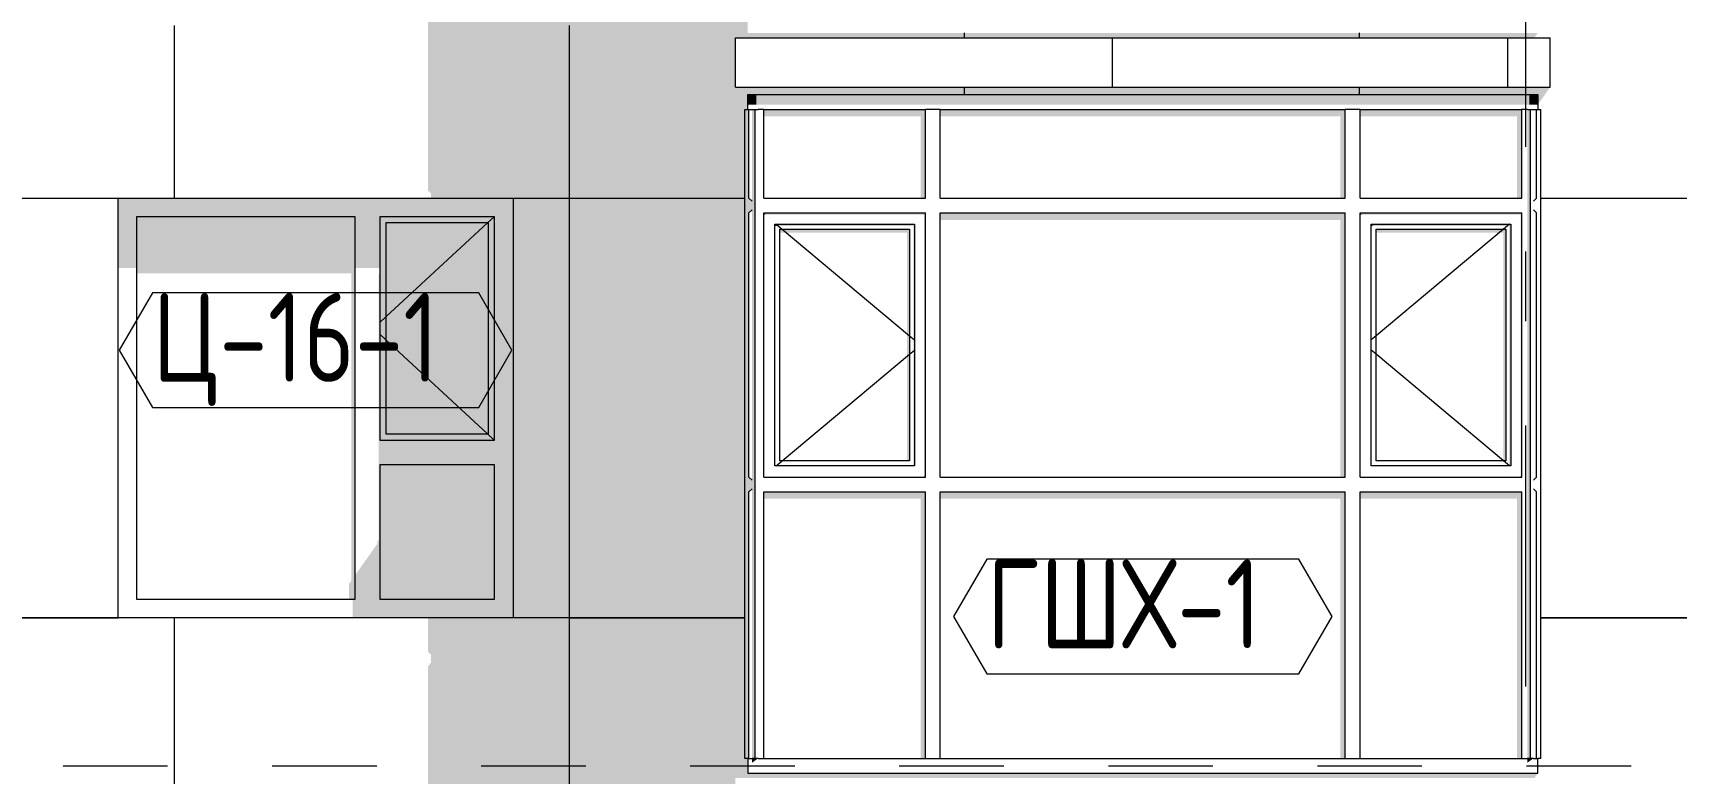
# Model space of a CAD drawing. Header units: millimetres. Extents: x 18162 to 7085488, y 72188 to 247925.
# Drawn here: x 5823964 to 5830619, y 133354 to 136354 of the extents above; entities that cross this region are included whole.
import ezdxf
from ezdxf.enums import TextEntityAlignment as Align

# ---------------------------------------------------------------- set-up
doc = ezdxf.new("R2010")
doc.units = ezdxf.units.MM
doc.header["$MEASUREMENT"] = 0
doc.linetypes.add('Dashed', pattern=[423.333333, 211.666667, -211.666667])
doc.linetypes.add('Double Dashed', pattern=[1093.611073, 529.166651, -211.666656, 141.111112, -211.666656])
for name, color, linetype in [('Archicad Windows', 7, 'Continuous'), ('Finish - Wall', 7, 'Continuous'), ('Structural - Bearing', 7, 'Continuous'), ('Structural - Grid', 7, 'Continuous')]:
    doc.layers.add(name, color=color, linetype=linetype)
doc.styles.add('GENERATED_STYLE_3', font='', dxfattribs={"width": 0.8})
doc.styles.get('GENERATED_STYLE_3').set_extended_font_data('ISOCPEUR MON')
doc.dimstyles.new('GENERATED_STYLE__19', dxfattribs={"dimtxt": 440.00001, "dimasz": 228, "dimexe": 0.18, "dimexo": 31028.935828, "dimgap": 0, "dimtad": 1, "dimdec": 0, "dimzin": 0, "dimdsep": 46, "dimtxsty": 'GENERATED_STYLE_3', "dimblk": 'ARROWHEAD_2', "dimblk1": 'ARROWHEAD_2', "dimblk2": 'ARROWHEAD_2', "dimcen": 0.09, "dimclrd": 13, "dimclre": 13, "dimclrt": 13, "dimadec": 0, "dimazin": 0, "dimtfac": 1, "dimtdec": 4, "dimtmove": 0, "dimatfit": 3, "dimfxl": 1, "dimtolj": 1, "dimtzin": 0, "dimarcsym": 0})

# ---------------------------------------------------------------- blocks, each defined once
blk = doc.blocks.new('*X2377', base_point=(5785635.3, 106384.1))
at = {"layer": 'Structural - Bearing', "color": 8, "linetype": 'Continuous', "lineweight": 13}
for p, q in [((5824535.3, 136284.1), (5824535.3, 135684.1)), ((5826135.3, 136284.1), (5826135.3, 133984.1)), ((5827735.3, 136134.1), (5827735.3, 136104.1)), ((5829335.3, 136134.1), (5829335.3, 136104.1)), ((5822935.3, 135684.1), (5824035.3, 135684.1)), ((5824035.3, 135684.1), (5824308.8, 135684.1)), ((5825908.8, 135684.1), (5826135.3, 135684.1)), ((5826135.3, 135684.1), (5826846.4, 135684.1)), ((5830071.2, 135684.1), (5830435.3, 135684.1)), ((5830435.3, 135684.1), (5830808.8, 135684.1)), ((5822935.3, 133984.1), (5824035.3, 133984.1)), ((5824035.3, 133984.1), (5822935.3, 133984.1)), ((5824308.8, 133984.1), (5824035.3, 133984.1)), ((5824035.3, 133984.1), (5824308.8, 133984.1)), ((5824535.3, 133984.1), (5824535.3, 133384.1)), ((5826135.3, 133984.1), (5825908.8, 133984.1)), ((5826135.3, 133984.1), (5826846.4, 133984.1)), ((5826135.3, 133984.1), (5826135.3, 133384.1)), ((5826846.4, 133984.1), (5826135.3, 133984.1)), ((5830071.2, 133984.1), (5830435.3, 133984.1)), ((5830435.3, 133984.1), (5830071.2, 133984.1)), ((5830808.8, 133984.1), (5830435.3, 133984.1)), ((5830435.3, 133984.1), (5830808.8, 133984.1)), ((5824535.3, 133384.1), (5824535.3, 133284.1)), ((5826135.3, 133384.1), (5826135.3, 133284.1))]:
    blk.add_line(p, q, dxfattribs=at)
blk = doc.blocks.new('*X2387', base_point=(5785635.3, 106384.1))
at = {"layer": 'Structural - Bearing', "color": 8, "linetype": 'Continuous', "lineweight": 13}
for p, q in [((5824535.3, 136384.1), (5824535.3, 136284.1)), ((5826135.3, 136384.1), (5826135.3, 136284.1)), ((5827735.3, 136354.1), (5827735.3, 136334.1)), ((5829335.3, 136354.1), (5829335.3, 136334.1))]:
    blk.add_line(p, q, dxfattribs=at)
blk = doc.blocks.new('*X2388', base_point=(5785635.3, 106384.1))
at = {"layer": 'Structural - Bearing', "color": 7, "linetype": 'Continuous', "lineweight": 9}
for p, q in [((5828335.3, 136334.1), (5828335.3, 136134.1)), ((5829935.3, 136334.1), (5829935.3, 136134.1))]:
    blk.add_line(p, q, dxfattribs=at)
blk = doc.blocks.new('*D2610', base_point=(5785635.3, 106384.1))
at = {"color": 12, "linetype": 'Continuous', "lineweight": 35}
for p, q in [((5838328.4, 133420.7), (5838628.4, 133247.5)), ((5838328.4, 133220.7), (5838628.4, 133047.5))]:
    blk.add_line(p, q, dxfattribs=at)
at = {"color": 13, "linetype": 'Continuous', "lineweight": 13}
for p, q in [((5838703.4, 133334.1), (5837187.8, 133334.1)), ((5838478.4, 133134.1), (5838478.4, 133334.1)), ((5838703.4, 133134.1), (5837187.8, 133134.1))]:
    blk.add_line(p, q, dxfattribs=at)
blk = doc.blocks.new('ARROWHEAD_2')
at = {"color": 0, "linetype": 'Continuous', "lineweight": 0}
for p, q in [((-0.378, -0.655), (0.378, 0.655)), ((0, 0), (-1, 0))]:
    blk.add_line(p, q, dxfattribs=at)
blk = doc.blocks.new('*D2611', base_point=(5785635.3, 106384.1))
at = {"color": 12, "linetype": 'Continuous', "lineweight": 35}
for p, q in [((5838328.4, 136220.7), (5838628.4, 136047.5)), ((5838328.4, 133420.7), (5838628.4, 133247.5))]:
    blk.add_line(p, q, dxfattribs=at)
at = {"color": 13, "linetype": 'Continuous', "lineweight": 13}
for p, q in [((5838703.4, 136134.1), (5837187.8, 136134.1)), ((5838478.4, 133334.1), (5838478.4, 136134.1)), ((5838703.4, 133334.1), (5837187.8, 133334.1))]:
    blk.add_line(p, q, dxfattribs=at)
at = {"color": 13, "lineweight": 13, "char_height": 440, "attachment_point": 7, "rotation": 90, "style": 'GENERATED_STYLE_3'}
for s, insert in [('\\A1;{\\pql;\\fISOCPEUR MON|b0|i0|c0|p0;\\W0.800000;2,800}', (5838605.9, 134549.6)), ('\\A1;{\\pql;\\fISOCPEUR MON|b0|i0|c0|p0;\\W0.800000;200}', (5838518.1, 133420.8))]:
    blk.add_mtext(s, dxfattribs=dict(at, insert=insert))
blk = doc.blocks.new('*D2612', base_point=(5785635.3, 106384.1))
at = {"color": 12, "linetype": 'Continuous', "lineweight": 35}
for p, q in [((5838328.4, 136420.7), (5838628.4, 136247.5)), ((5838328.4, 136220.7), (5838628.4, 136047.5))]:
    blk.add_line(p, q, dxfattribs=at)
at = {"color": 13, "linetype": 'Continuous', "lineweight": 13}
for p, q in [((5838703.4, 136334.1), (5837187.8, 136334.1)), ((5838478.4, 136134.1), (5838478.4, 136334.1)), ((5838703.4, 136134.1), (5837187.8, 136134.1))]:
    blk.add_line(p, q, dxfattribs=at)
blk = doc.blocks.new('*D2613', base_point=(5785635.3, 106384.1))
at = {"color": 12, "linetype": 'Continuous', "lineweight": 35}
for p, q in [((5838328.4, 139220.7), (5838628.4, 139047.5)), ((5838328.4, 136420.7), (5838628.4, 136247.5))]:
    blk.add_line(p, q, dxfattribs=at)
at = {"color": 13, "linetype": 'Continuous', "lineweight": 13}
for p, q in [((5838703.4, 139134.1), (5837187.8, 139134.1)), ((5838478.4, 136334.1), (5838478.4, 139134.1)), ((5838703.4, 136334.1), (5837187.8, 136334.1))]:
    blk.add_line(p, q, dxfattribs=at)
at = {"color": 13, "lineweight": 13, "char_height": 440, "attachment_point": 7, "rotation": 90, "style": 'GENERATED_STYLE_3'}
for s, insert in [('\\A1;{\\pql;\\fISOCPEUR MON|b0|i0|c0|p0;\\W0.800000;2,800}', (5838605.9, 137549.6)), ('\\A1;{\\pql;\\fISOCPEUR MON|b0|i0|c0|p0;\\W0.800000;200}', (5838518.1, 136420.8))]:
    blk.add_mtext(s, dxfattribs=dict(at, insert=insert))
blk = doc.blocks.new('Label_160_3', base_point=(5825108.8, 134834.1))
at = {"color": 13, "linetype": 'Continuous', "lineweight": 13, "flags": 128}
blk.add_lwpolyline([(5824313.7, 135068.3), (5824447.8, 134836.1), (5825769.9, 134836.1), (5825904, 135068.3), (5825769.9, 135300.6), (5824447.8, 135300.6)], close=True, dxfattribs=at)
at = {"color": 13, "lineweight": 13, "insert": (5824447.8, 135299.9), "char_height": 360, "attachment_point": 1, "style": 'GENERATED_STYLE_3'}
blk.add_mtext('\\A1;{\\pql;\\pt0,253000;\\fISOCPEUR MON|b0|i0|c0|p0;\\W0.800000;Ц-16-1\\fISOCPEUR MON|b0|i0|c0|p0;\\W0.800000;\\A1{\\H.66x;\\S^  ;}\\fISOCPEUR MON|b0|i0|c0|p0;\\W0.800000;\\fISOCPEUR MON|b0|i0|c0|p0;\\W0.800000;\\A1{\\H.66x;\\S^  ;}\\fISOCPEUR MON|b0|i0|c0|p0;\\W0.800000; \\fISOCPEUR MON|b0|i0|c0|p0;\\W0.800000;\\fISOCPEUR MON|b0|i0|c0|p0;\\W0.800000;\\fISOCPEUR MON|b0|i0|c0|p0;\\W0.800000;\\fISOCPEUR MON|b0|i0|c0|p0;\\W0.800000;\\fISOCPEUR MON|b0|i0|c0|p0;\\W0.800000;\\fISOCPEUR MON|b0|i0|c0|p0;\\W0.800000;\\fISOCPEUR MON|b0|i0|c0|p0;\\W0.800000;\\fISOCPEUR MON|b0|i0|c0|p0;\\W0.800000;\\fISOCPEUR MON|b0|i0|c0|p0;\\W0.800000;\\fISOCPEUR MON|b0|i0|c0|p0;\\W0.800000;\\fISOCPEUR MON|b0|i0|c0|p0;\\W0.800000;\\fISOCPEUR MON|b0|i0|c0|p0;\\W0.800000;\\fISOCPEUR MON|b0|i0|c0|p0;\\W0.800000;\\fISOCPEUR MON|b0|i0|c0|p0;\\W0.800000;\\fISOCPEUR MON|b0|i0|c0|p0;\\W0.800000;\\fISOCPEUR MON|b0|i0|c0|p0;\\W0.800000;\\fISOCPEUR MON|b0|i0|c0|p0;\\W0.800000;\\fISOCPEUR MON|b0|i0|c0|p0;\\W0.800000;\\fISOCPEUR MON|b0|i0|c0|p0;\\W0.800000;\\fISOCPEUR MON|b0|i0|c0|p0;\\W0.800000;\\fISOCPEUR MON|b0|i0|c0|p0;\\W0.800000;\\fISOCPEUR MON|b0|i0|c0|p0;\\W0.800000;\\fISOCPEUR MON|b0|i0|c0|p0;\\W0.800000;\\fISOCPEUR MON|b0|i0|c0|p0;\\W0.800000;\\fISOCPEUR MON|b0|i0|c0|p0;\\W0.800000;\\fISOCPEUR MON|b0|i0|c0|p0;\\W0.800000;\\fISOCPEUR MON|b0|i0|c0|p0;\\W0.800000;\\fISOCPEUR MON|b0|i0|c0|p0;\\W0.800000;\\fISOCPEUR MON|b0|i0|c0|p0;\\W0.800000;\\fISOCPEUR MON|b0|i0|c0|p0;\\W0.800000;\\fISOCPEUR MON|b0|i0|c0|p0;\\W0.800000;\\fISOCPEUR MON|b0|i0|c0|p0;\\W0.800000;\\fISOCPEUR MON|b0|i0|c0|p0;\\W0.800000;\\fISOCPEUR MON|b0|i0|c0|p0;\\W0.800000;\\fISOCPEUR MON|b0|i0|c0|p0;\\W0.800000;\\fISOCPEUR MON|b0|i0|c0|p0;\\W0.800000;\\fISOCPEUR MON|b0|i0|c0|p0;\\W0.800000;\\fISOCPEUR MON|b0|i0|c0|p0;\\W0.800000;\\fISOCPEUR MON|b0|i0|c0|p0;\\W0.800000;\\fISOCPEUR MON|b0|i0|c0|p0;\\W0.800000;\\fISOCPEUR MON|b0|i0|c0|p0;\\W0.800000;\\fISOCPEUR MON|b0|i0|c0|p0;\\W0.800000;\\fISOCPEUR MON|b0|i0|c0|p0;\\W0.800000;}', dxfattribs=at)
blk = doc.blocks.new('Label_225_3', base_point=(5828458.8, 133754.1))
at = {"color": 13, "linetype": 'Continuous', "lineweight": 13, "flags": 128}
blk.add_lwpolyline([(5827692.4, 133988.3), (5827826.5, 133756.1), (5829091.1, 133756.1), (5829225.2, 133988.3), (5829091.1, 134220.6), (5827826.5, 134220.6)], close=True, dxfattribs=at)
at = {"color": 13, "lineweight": 13, "insert": (5827826.5, 134219.9), "char_height": 360, "attachment_point": 1, "style": 'GENERATED_STYLE_3'}
blk.add_mtext('\\A1;{\\pql;\\pt0,253000;\\fISOCPEUR MON|b0|i0|c0|p0;\\W0.800000;ГШХ-1\\fISOCPEUR MON|b0|i0|c0|p0;\\W0.800000;\\A1{\\H.66x;\\S^  ;}\\fISOCPEUR MON|b0|i0|c0|p0;\\W0.800000;\\fISOCPEUR MON|b0|i0|c0|p0;\\W0.800000;\\A1{\\H.66x;\\S^  ;}\\fISOCPEUR MON|b0|i0|c0|p0;\\W0.800000; \\fISOCPEUR MON|b0|i0|c0|p0;\\W0.800000;\\fISOCPEUR MON|b0|i0|c0|p0;\\W0.800000;\\fISOCPEUR MON|b0|i0|c0|p0;\\W0.800000;\\fISOCPEUR MON|b0|i0|c0|p0;\\W0.800000;\\fISOCPEUR MON|b0|i0|c0|p0;\\W0.800000;\\fISOCPEUR MON|b0|i0|c0|p0;\\W0.800000;\\fISOCPEUR MON|b0|i0|c0|p0;\\W0.800000;\\fISOCPEUR MON|b0|i0|c0|p0;\\W0.800000;\\fISOCPEUR MON|b0|i0|c0|p0;\\W0.800000;\\fISOCPEUR MON|b0|i0|c0|p0;\\W0.800000;\\fISOCPEUR MON|b0|i0|c0|p0;\\W0.800000;\\fISOCPEUR MON|b0|i0|c0|p0;\\W0.800000;\\fISOCPEUR MON|b0|i0|c0|p0;\\W0.800000;\\fISOCPEUR MON|b0|i0|c0|p0;\\W0.800000;\\fISOCPEUR MON|b0|i0|c0|p0;\\W0.800000;\\fISOCPEUR MON|b0|i0|c0|p0;\\W0.800000;\\fISOCPEUR MON|b0|i0|c0|p0;\\W0.800000;\\fISOCPEUR MON|b0|i0|c0|p0;\\W0.800000;\\fISOCPEUR MON|b0|i0|c0|p0;\\W0.800000;\\fISOCPEUR MON|b0|i0|c0|p0;\\W0.800000;\\fISOCPEUR MON|b0|i0|c0|p0;\\W0.800000;\\fISOCPEUR MON|b0|i0|c0|p0;\\W0.800000;\\fISOCPEUR MON|b0|i0|c0|p0;\\W0.800000;\\fISOCPEUR MON|b0|i0|c0|p0;\\W0.800000;\\fISOCPEUR MON|b0|i0|c0|p0;\\W0.800000;\\fISOCPEUR MON|b0|i0|c0|p0;\\W0.800000;\\fISOCPEUR MON|b0|i0|c0|p0;\\W0.800000;\\fISOCPEUR MON|b0|i0|c0|p0;\\W0.800000;\\fISOCPEUR MON|b0|i0|c0|p0;\\W0.800000;\\fISOCPEUR MON|b0|i0|c0|p0;\\W0.800000;\\fISOCPEUR MON|b0|i0|c0|p0;\\W0.800000;\\fISOCPEUR MON|b0|i0|c0|p0;\\W0.800000;\\fISOCPEUR MON|b0|i0|c0|p0;\\W0.800000;\\fISOCPEUR MON|b0|i0|c0|p0;\\W0.800000;\\fISOCPEUR MON|b0|i0|c0|p0;\\W0.800000;\\fISOCPEUR MON|b0|i0|c0|p0;\\W0.800000;\\fISOCPEUR MON|b0|i0|c0|p0;\\W0.800000;\\fISOCPEUR MON|b0|i0|c0|p0;\\W0.800000;\\fISOCPEUR MON|b0|i0|c0|p0;\\W0.800000;\\fISOCPEUR MON|b0|i0|c0|p0;\\W0.800000;\\fISOCPEUR MON|b0|i0|c0|p0;\\W0.800000;\\fISOCPEUR MON|b0|i0|c0|p0;\\W0.800000;\\fISOCPEUR MON|b0|i0|c0|p0;\\W0.800000;}', dxfattribs=at)
blk = doc.blocks.new('Standard grid marker[378]_3', base_point=(5830008.8, 166384.1))
at = {"layer": 'Structural - Grid', "color": 13, "linetype": 'Double Dashed', "lineweight": 13, "ltscale": 2}
blk.add_line((5830008.8, 165384.1), (5830008.8, 100884.1), dxfattribs=at)
at = {"layer": 'Structural - Grid', "color": 13, "lineweight": 13, "style": 'GENERATED_STYLE_3'}
blk.add_attdef('AC_MarkerText_1', text='', height=500, rotation=360, dxfattribs=at).set_placement((5830008.8, 99534.1), align=Align.TOP_CENTER)

msp = doc.modelspace()

# ---------------------------------------------------------------- hatches: boundary and pattern name
at = {"layer": 'Archicad Windows', "linetype": 'Continuous', "lineweight": 0}
for points in [[(5825268.8, 135609.1), (5825368.8, 135609.1), (5825833.8, 135609.1), (5825908.8, 135609.1), (5825908.8, 135684.1), (5824308.8, 135684.1), (5824308.8, 135609.1), (5824383.8, 135609.1)], [(5824383.8, 135609.1), (5824308.8, 135609.1), (5824308.8, 135401.2), (5824383.8, 135401.2)], [(5825268.8, 135609.1), (5824383.8, 135609.1), (5824383.8, 135380), (5825253.8, 135380), (5825253.8, 134135), (5825243.8, 134120.8), (5825243.8, 134059.1), (5825268.8, 134059.1)], [(5825368.8, 135609.1), (5825268.8, 135609.1), (5825268.8, 135401.2), (5825368.8, 135401.2)], [(5825833.8, 135609.1), (5825368.8, 135609.1), (5825368.8, 135584.1), (5825393.8, 135584.1), (5825808.8, 135584.1), (5825833.8, 135584.1)], [(5825393.8, 135584.1), (5825368.8, 135584.1), (5825368.8, 134729.1), (5825393.8, 134729.1)], [(5825808.8, 134729.1), (5825808.8, 135584.1), (5825393.8, 135584.1), (5825393.8, 134729.1)], [(5825808.8, 134729.1), (5825833.8, 134729.1), (5825833.8, 135584.1), (5825808.8, 135584.1)], [(5825833.8, 134704.1), (5825833.8, 134604.1), (5825833.8, 134059.1), (5825908.8, 134059.1), (5825908.8, 135609.1), (5825833.8, 135609.1)], [(5825268.8, 134059.1), (5825368.8, 134059.1), (5825368.8, 135379.8), (5825363.8, 135372.7), (5825363.8, 134299.8), (5825358.8, 134292.7), (5825358.8, 134283.5), (5825268.8, 134156.2)], [(5825393.8, 134729.1), (5825368.8, 134729.1), (5825368.8, 134704.1), (5825833.8, 134704.1), (5825833.8, 134729.1), (5825808.8, 134729.1)], [(5825833.8, 134604.1), (5825833.8, 134704.1), (5825368.8, 134704.1), (5825368.8, 134604.1)], [(5825833.8, 134059.1), (5825833.8, 134604.1), (5825368.8, 134604.1), (5825368.8, 134059.1)], [(5825908.8, 134059.1), (5825258.8, 134059.1), (5825258.8, 133984.1), (5825908.8, 133984.1)]]:
    msp.add_hatch(color=49, dxfattribs=at).paths.add_polyline_path(points)
at = {"layer": 'Finish - Wall', "linetype": 'Continuous', "lineweight": 0}
for points in [[(5826858.8, 136104.1), (5826858.8, 136063.4), (5826893.8, 136063.4), (5826893.8, 136104.1)], [(5826893.8, 136104.1), (5826893.8, 136063.4), (5827608.8, 136063.4), (5827608.8, 136104.1)], [(5829308.8, 136104.1), (5827608.8, 136104.1), (5827608.8, 136063.4), (5829308.8, 136063.4)], [(5829308.8, 136063.4), (5830023.8, 136063.4), (5830023.8, 136104.1), (5829308.8, 136104.1)], [(5830058.8, 136104.1), (5830023.8, 136104.1), (5830023.8, 136063.4), (5830058.8, 136063.4)], [(5826846.4, 135654.1), (5826888.8, 135654.1), (5826888.8, 136044.1), (5826876.4, 136044.1), (5826876.4, 135671.5), (5826863.8, 135684.1), (5826863.8, 136044.1), (5826846.4, 136044.1)], [(5826923.8, 136044.1), (5826923.8, 136015.8), (5827558.8, 136015.8), (5827558.8, 135684.1), (5827578.8, 135684.1), (5827578.8, 136044.1)], [(5827638.8, 136044.1), (5827638.8, 136015.8), (5829258.8, 136015.8), (5829258.8, 135684.1), (5829278.8, 135684.1), (5829278.8, 136044.1)], [(5829338.8, 136015.8), (5829973.8, 136015.8), (5829973.8, 135684.1), (5829993.8, 135684.1), (5829993.8, 136044.1), (5829338.8, 136044.1)], [(5830016.4, 135654.1), (5830028.8, 135654.1), (5830028.8, 136044.1), (5830016.4, 136044.1)], [(5830053.8, 136044.1), (5830053.8, 136037), (5830058.8, 136044.1)], [(5830016.4, 134524.1), (5830028.8, 134524.1), (5830028.8, 135654.1), (5830016.4, 135654.1)], [(5830053.8, 135684.1), (5830041.2, 135671.5), (5830047.5, 135675.2)], [(5827578.8, 135624.1), (5826923.8, 135624.1), (5826930.9, 135617), (5827571.8, 135617)], [(5826930.9, 135617), (5826923.8, 135624.1), (5826923.8, 135617)], [(5826968.8, 135572), (5826975.9, 135572), (5826968.8, 135579.1)], [(5826968.8, 135579.1), (5826975.9, 135572), (5827526.8, 135572), (5827533.8, 135579.1)], [(5827533.8, 135579.1), (5827526.8, 135572), (5827528.8, 135572), (5827528.8, 134604.1), (5827533.8, 134599.1)], [(5827571.8, 135617), (5827573.8, 135617), (5827573.8, 134559.1), (5827578.8, 134554.1), (5827578.8, 135624.1)], [(5827638.8, 135624.1), (5827638.8, 135595.8), (5829258.8, 135595.8), (5829258.8, 134554.1), (5829278.8, 134554.1), (5829278.8, 135624.1)], [(5829993.8, 135624.1), (5829338.8, 135624.1), (5829345.9, 135617), (5829986.8, 135617)], [(5829338.8, 135624.1), (5829338.8, 135617), (5829345.9, 135617)], [(5829390.9, 135572), (5829383.8, 135579.1), (5829383.8, 135572)], [(5829383.8, 135579.1), (5829390.9, 135572), (5829941.8, 135572), (5829948.8, 135579.1)], [(5829941.8, 135572), (5829943.8, 135572), (5829943.8, 134604.1), (5829948.8, 134599.1), (5829948.8, 135579.1)], [(5829986.8, 135617), (5829988.8, 135617), (5829988.8, 134559.1), (5829993.8, 134554.1), (5829993.8, 135624.1)], [(5827513.8, 135559.1), (5826988.8, 135559.1), (5826988.8, 135544.9), (5827503.8, 135544.9), (5827503.8, 134619.1), (5827513.8, 134619.1)], [(5829928.8, 135559.1), (5829403.8, 135559.1), (5829403.8, 135544.9), (5829918.8, 135544.9), (5829918.8, 134619.1), (5829928.8, 134619.1)], [(5827528.8, 134599.1), (5827533.8, 134599.1), (5827528.8, 134604.1)], [(5829943.8, 134599.1), (5829948.8, 134599.1), (5829943.8, 134604.1)], [(5826846.4, 134524.1), (5826846.4, 133414.1), (5826863.8, 133414.1), (5826863.8, 134494.1), (5826876.4, 134506.6), (5826876.4, 133414.1), (5826888.8, 133414.1), (5826888.8, 134524.1)], [(5827573.8, 134554.1), (5827578.8, 134554.1), (5827573.8, 134559.1)], [(5829988.8, 134554.1), (5829993.8, 134554.1), (5829988.8, 134559.1)], [(5830016.4, 133414.1), (5830028.8, 133414.1), (5830028.8, 134524.1), (5830016.4, 134524.1)], [(5830053.8, 134554.1), (5830041.2, 134541.5), (5830047.5, 134545.2)], [(5826923.8, 134494.1), (5826923.8, 134465.8), (5827558.8, 134465.8), (5827558.8, 133414.1), (5827578.8, 133414.1), (5827578.8, 134494.1)], [(5829278.8, 134494.1), (5827638.8, 134494.1), (5827638.8, 134465.8), (5829258.8, 134465.8), (5829258.8, 133414.1), (5829278.8, 133414.1)], [(5829338.8, 134494.1), (5829338.8, 134465.8), (5829973.8, 134465.8), (5829973.8, 133414.1), (5829993.8, 133414.1), (5829993.8, 134494.1)], [(5826876.4, 133396.5), (5826893.8, 133408.8), (5826893.8, 133414.1), (5826876.4, 133414.1)], [(5826893.8, 133414.1), (5826893.8, 133408.8), (5826901.2, 133414.1)], [(5830016.4, 133396.5), (5830023.8, 133401.7), (5830023.8, 133414.1), (5830016.4, 133414.1)], [(5830041.2, 133414.1), (5830023.8, 133414.1), (5830023.8, 133401.7)]]:
    msp.add_hatch(color=49, dxfattribs=at).paths.add_polyline_path(points)
h = msp.add_hatch(color=49, dxfattribs=at)
h.paths.add_polyline_path([(5826846.4, 134524.1), (5826888.8, 134524.1), (5826888.8, 135654.1), (5826846.4, 135654.1)])
h.paths.add_polyline_path([(5826863.8, 135624.1), (5826876.4, 135636.6), (5826876.4, 134541.5), (5826863.8, 134554.1)], flags=0)
at = {"layer": 'Structural - Bearing', "linetype": 'Continuous', "lineweight": 0}
for points in [[(5825563.8, 138715.6), (5825576.4, 138703), (5825576.4, 138684.1), (5825908.8, 138684.1), (5825908.8, 136984.1), (5825563.8, 136984.1), (5825563.8, 136845.6), (5825576.4, 136833), (5825576.4, 136803.4), (5825563.8, 136785.6), (5825563.8, 136284.1), (5826808.8, 136284.1), (5826808.8, 136334.1), (5830044.7, 136334.1), (5830058.8, 136354.1), (5826858.8, 136354.1), (5826858.8, 136414.1), (5826846.4, 136414.1), (5826846.4, 139044.1), (5826858.8, 139044.1), (5826858.8, 139104.1), (5830058.8, 139104.1), (5830058.8, 139063.4), (5830108.8, 139134.1), (5826808.8, 139134.1), (5826808.8, 139284.1), (5825563.8, 139284.1)], [(5826808.8, 136284.1), (5825563.8, 136284.1), (5825563.8, 135715.6), (5825576.4, 135703), (5825576.4, 135684.1), (5825908.8, 135684.1), (5825908.8, 133984.1), (5825563.8, 133984.1), (5825563.8, 133845.6), (5825576.4, 133833), (5825576.4, 133803.4), (5825563.8, 133785.6), (5825563.8, 133284.1), (5826808.8, 133284.1), (5826808.8, 133334.1), (5830044.7, 133334.1), (5830058.8, 133354.1), (5826858.8, 133354.1), (5826858.8, 133414.1), (5826846.4, 133414.1), (5826846.4, 136044.1), (5826858.8, 136044.1), (5826858.8, 136104.1), (5830058.8, 136104.1), (5830058.8, 136063.4), (5830108.8, 136134.1), (5826808.8, 136134.1)]]:
    msp.add_hatch(color=49, dxfattribs=at).paths.add_polyline_path(points)

# ---------------------------------------------------------------- linework, layer by layer
at = {"color": 8, "linetype": 'Dashed', "lineweight": 13, "ltscale": 2}
msp.add_line((5800379.4, 133384.1), (5841359.8, 133384.1), dxfattribs=at)
at = {"layer": 'Archicad Windows', "color": 7, "linetype": 'Continuous', "lineweight": 13}
for p, q in [((5824308.8, 133984.1), (5824308.8, 135684.1)), ((5824308.8, 135684.1), (5825908.8, 135684.1)), ((5825908.8, 135684.1), (5825908.8, 133984.1)), ((5825908.8, 133984.1), (5824308.8, 133984.1))]:
    msp.add_line(p, q, dxfattribs=at)
at = {"layer": 'Archicad Windows', "color": 7, "linetype": 'Continuous', "lineweight": 9}
for p, q in [((5824383.8, 135609.1), (5824383.8, 134059.1)), ((5825268.8, 135609.1), (5824383.8, 135609.1)), ((5825268.8, 134059.1), (5825268.8, 135609.1)), ((5825368.8, 135609.1), (5825368.8, 134704.1)), ((5825833.8, 135609.1), (5825368.8, 135609.1)), ((5825393.8, 135584.1), (5825393.8, 134729.1)), ((5825808.8, 135584.1), (5825393.8, 135584.1)), ((5825804.9, 135584.1), (5825393.8, 135202.9)), ((5825831.9, 135609.1), (5825804.9, 135584.1)), ((5825808.8, 134729.1), (5825808.8, 135584.1)), ((5825833.8, 134704.1), (5825833.8, 135609.1)), ((5825393.8, 135202.9), (5825368.8, 135179.7)), ((5825393.8, 135110.2), (5825368.8, 135133.4)), ((5825804.9, 134729.1), (5825393.8, 135110.2)), ((5825368.8, 134704.1), (5825833.8, 134704.1)), ((5825393.8, 134729.1), (5825808.8, 134729.1)), ((5825831.9, 134704.1), (5825804.9, 134729.1)), ((5825368.8, 134604.1), (5825368.8, 134059.1)), ((5825833.8, 134604.1), (5825368.8, 134604.1)), ((5825833.8, 134059.1), (5825833.8, 134604.1)), ((5824383.8, 134059.1), (5825268.8, 134059.1)), ((5825368.8, 134059.1), (5825833.8, 134059.1))]:
    msp.add_line(p, q, dxfattribs=at)
at = {"layer": 'Finish - Wall', "color": 7, "linetype": 'Continuous', "lineweight": 9}
for p, q in [((5826858.8, 136044.1), (5826858.8, 136104.1)), ((5826858.8, 136104.1), (5826893.8, 136104.1)), ((5826893.8, 136104.1), (5827608.8, 136104.1)), ((5827608.8, 136104.1), (5829308.8, 136104.1)), ((5829308.8, 136104.1), (5830023.8, 136104.1)), ((5830023.8, 136104.1), (5830058.8, 136104.1)), ((5830058.8, 136104.1), (5830058.8, 136044.1)), ((5826846.4, 136044.1), (5826858.8, 136044.1)), ((5826846.4, 135654.1), (5826846.4, 136044.1)), ((5826858.8, 136044.1), (5826863.8, 136044.1)), ((5826863.8, 136044.1), (5826876.4, 136044.1)), ((5826863.8, 135684.1), (5826863.8, 136044.1)), ((5826876.4, 136044.1), (5826888.8, 136044.1)), ((5826888.8, 136044.1), (5826901.2, 136044.1)), ((5826888.8, 135654.1), (5826888.8, 136044.1)), ((5826923.8, 136044.1), (5826901.2, 136044.1)), ((5826923.8, 136044.1), (5827578.8, 136044.1)), ((5826923.8, 135684.1), (5826923.8, 136044.1)), ((5827638.8, 136044.1), (5827578.8, 136044.1)), ((5827578.8, 135684.1), (5827578.8, 136044.1)), ((5827638.8, 136044.1), (5829278.8, 136044.1)), ((5827638.8, 135684.1), (5827638.8, 136044.1)), ((5829338.8, 136044.1), (5829278.8, 136044.1)), ((5829278.8, 135684.1), (5829278.8, 136044.1)), ((5829338.8, 136044.1), (5829993.8, 136044.1)), ((5829338.8, 135684.1), (5829338.8, 136044.1)), ((5830016.4, 136044.1), (5829993.8, 136044.1)), ((5829993.8, 135684.1), (5829993.8, 136044.1)), ((5830016.4, 136044.1), (5830028.8, 136044.1)), ((5830028.8, 136044.1), (5830041.2, 136044.1)), ((5830028.8, 135654.1), (5830028.8, 136044.1)), ((5830041.2, 136044.1), (5830053.8, 136044.1)), ((5830053.8, 136044.1), (5830058.8, 136044.1)), ((5830053.8, 135684.1), (5830053.8, 136044.1)), ((5830058.8, 136044.1), (5830071.2, 136044.1)), ((5830071.2, 135654.1), (5830071.2, 136044.1)), ((5826846.4, 134524.1), (5826846.4, 135654.1)), ((5826863.8, 135684.1), (5826876.4, 135671.5)), ((5826876.4, 135636.6), (5826863.8, 135624.1)), ((5826888.8, 134524.1), (5826888.8, 135654.1)), ((5826923.8, 135684.1), (5827578.8, 135684.1)), ((5827638.8, 135684.1), (5829278.8, 135684.1)), ((5829338.8, 135684.1), (5829993.8, 135684.1)), ((5830028.8, 134524.1), (5830028.8, 135654.1)), ((5830041.2, 135671.5), (5830053.8, 135684.1)), ((5830053.8, 135624.1), (5830041.2, 135636.6)), ((5830071.2, 134524.1), (5830071.2, 135654.1)), ((5826863.8, 134554.1), (5826863.8, 135624.1)), ((5826923.8, 134554.1), (5826923.8, 135624.1)), ((5826923.8, 135624.1), (5827578.8, 135624.1)), ((5826968.8, 134599.1), (5826968.8, 135579.1)), ((5826968.8, 135579.1), (5827533.8, 135579.1)), ((5826973.7, 135579.1), (5826997.6, 135559.1)), ((5827533.8, 135579.1), (5827533.8, 134599.1)), ((5827578.8, 134554.1), (5827578.8, 135624.1)), ((5827638.8, 134554.1), (5827638.8, 135624.1)), ((5827638.8, 135624.1), (5829278.8, 135624.1)), ((5829278.8, 134554.1), (5829278.8, 135624.1)), ((5829338.8, 134554.1), (5829338.8, 135624.1)), ((5829338.8, 135624.1), (5829993.8, 135624.1)), ((5829383.8, 134599.1), (5829383.8, 135579.1)), ((5829383.8, 135579.1), (5829948.8, 135579.1)), ((5829944, 135579.1), (5829920.1, 135559.1)), ((5829948.8, 135579.1), (5829948.8, 134599.1)), ((5829993.8, 134554.1), (5829993.8, 135624.1)), ((5830053.8, 134554.1), (5830053.8, 135624.1)), ((5826988.8, 135559.1), (5827513.8, 135559.1)), ((5826988.8, 134619.1), (5826988.8, 135559.1)), ((5826997.6, 135559.1), (5827513.8, 135126.7)), ((5827513.8, 135559.1), (5827513.8, 134619.1)), ((5829403.8, 135559.1), (5829928.8, 135559.1)), ((5829920.1, 135559.1), (5829403.8, 135126.7)), ((5829403.8, 134619.1), (5829403.8, 135559.1)), ((5829928.8, 135559.1), (5829928.8, 134619.1)), ((5827513.8, 135126.7), (5827533.8, 135110)), ((5829403.8, 135126.7), (5829383.8, 135110)), ((5826997.6, 134619.1), (5827513.8, 135051.4)), ((5827513.8, 135051.4), (5827533.8, 135068.1)), ((5829403.8, 135051.4), (5829383.8, 135068.1)), ((5829920.1, 134619.1), (5829403.8, 135051.4)), ((5827533.8, 134599.1), (5826968.8, 134599.1)), ((5826973.7, 134599.1), (5826997.6, 134619.1)), ((5827513.8, 134619.1), (5826988.8, 134619.1)), ((5829948.8, 134599.1), (5829383.8, 134599.1)), ((5829928.8, 134619.1), (5829403.8, 134619.1)), ((5829944, 134599.1), (5829920.1, 134619.1)), ((5826846.4, 133414.1), (5826846.4, 134524.1)), ((5826863.8, 134554.1), (5826876.4, 134541.5)), ((5826876.4, 134506.6), (5826863.8, 134494.1)), ((5826888.8, 133414.1), (5826888.8, 134524.1)), ((5826923.8, 134554.1), (5827578.8, 134554.1)), ((5827638.8, 134554.1), (5829278.8, 134554.1)), ((5829338.8, 134554.1), (5829993.8, 134554.1)), ((5830028.8, 133414.1), (5830028.8, 134524.1)), ((5830041.2, 134541.5), (5830053.8, 134554.1)), ((5830053.8, 134494.1), (5830041.2, 134506.6)), ((5830071.2, 133414.1), (5830071.2, 134524.1)), ((5826863.8, 133414.1), (5826863.8, 134494.1)), ((5826923.8, 133414.1), (5826923.8, 134494.1)), ((5826923.8, 134494.1), (5827578.8, 134494.1)), ((5827578.8, 133414.1), (5827578.8, 134494.1)), ((5827638.8, 133414.1), (5827638.8, 134494.1)), ((5827638.8, 134494.1), (5829278.8, 134494.1)), ((5829278.8, 133414.1), (5829278.8, 134494.1)), ((5829338.8, 133414.1), (5829338.8, 134494.1)), ((5829338.8, 134494.1), (5829993.8, 134494.1)), ((5829993.8, 133414.1), (5829993.8, 134494.1)), ((5830053.8, 133414.1), (5830053.8, 134494.1)), ((5826858.8, 133414.1), (5826846.4, 133414.1)), ((5826858.8, 133414.1), (5826863.8, 133414.1)), ((5826858.8, 133414.1), (5826858.8, 133354.1)), ((5826863.8, 133414.1), (5826876.4, 133414.1)), ((5826888.8, 133414.1), (5826876.4, 133414.1)), ((5826901.2, 133414.1), (5826888.8, 133414.1)), ((5826901.2, 133414.1), (5826923.8, 133414.1)), ((5826923.8, 133414.1), (5827578.8, 133414.1)), ((5827578.8, 133414.1), (5827638.8, 133414.1)), ((5827638.8, 133414.1), (5829278.8, 133414.1)), ((5829278.8, 133414.1), (5829338.8, 133414.1)), ((5829338.8, 133414.1), (5829993.8, 133414.1)), ((5829993.8, 133414.1), (5830016.4, 133414.1)), ((5830028.8, 133414.1), (5830016.4, 133414.1)), ((5830041.2, 133414.1), (5830028.8, 133414.1)), ((5830041.2, 133414.1), (5830053.8, 133414.1)), ((5830053.8, 133414.1), (5830058.8, 133414.1)), ((5830058.8, 133354.1), (5830058.8, 133414.1)), ((5830071.2, 133414.1), (5830058.8, 133414.1)), ((5826858.8, 133354.1), (5826893.8, 133354.1)), ((5826893.8, 133354.1), (5827608.8, 133354.1)), ((5827608.8, 133354.1), (5829308.8, 133354.1)), ((5829308.8, 133354.1), (5830023.8, 133354.1)), ((5830023.8, 133354.1), (5830058.8, 133354.1))]:
    msp.add_line(p, q, dxfattribs=at)
at = {"layer": 'Structural - Bearing', "color": 7, "linetype": 'Continuous', "lineweight": 13}
for p, q in [((5826808.8, 136134.1), (5826808.8, 136334.1)), ((5826808.8, 136334.1), (5830108.8, 136334.1)), ((5830108.8, 136134.1), (5830108.8, 136334.1)), ((5826808.8, 136134.1), (5830108.8, 136134.1))]:
    msp.add_line(p, q, dxfattribs=at)

# ---------------------------------------------------------------- block references
at = {"color": 12, "linetype": 'Continuous', "lineweight": 13}
for name, p in [('Label_160_3', (5825108.8, 134834.1)), ('Label_225_3', (5828458.8, 133754.1))]:
    msp.add_blockref(name, p, dxfattribs=at)
at = {"layer": 'Structural - Bearing', "lineweight": 0}
for name in ['*X2387', '*X2388', '*X2377']:
    msp.add_blockref(name, (5785635.3, 106384.1), dxfattribs=at)
at = {"layer": 'Structural - Grid', "color": 13, "linetype": 'Continuous', "lineweight": 13}
msp.add_blockref('Standard grid marker[378]_3', (5830008.8, 166384.1), dxfattribs=at)

# ---------------------------------------------------------------- dimensions: what is measured, and where the dimension line sits
at = {"color": 13, "linetype": 'Continuous', "lineweight": 13}
for base, p1, p2, picture, middle in [((5838478.4, 139134.1), (5805483.8, 136334.1), (5805483.8, 139134.1), '*D2613', (5838170.4, 138286.7)), ((5838478.4, 136334.1), (5805483.8, 136134.1), (5805483.8, 136334.1), '*D2612', (5838170.4, 136923)), ((5838478.4, 136134.1), (5805483.8, 133334.1), (5805483.8, 136134.1), '*D2611', (5838170.4, 135286.7)), ((5838478.4, 133334.1), (5805483.8, 133134.1), (5805483.8, 133334.1), '*D2610', (5838170.4, 133923))]:
    dim = msp.add_linear_dim(base=base, p1=p1, p2=p2, angle=90, dimstyle='GENERATED_STYLE__19', dxfattribs=at)
    dim.commit()
    dim.dimension.update_dxf_attribs({"geometry": picture, "text_midpoint": middle, "dimtype": 160, "text_rotation": 90})

doc.saveas('drawing.dxf')
